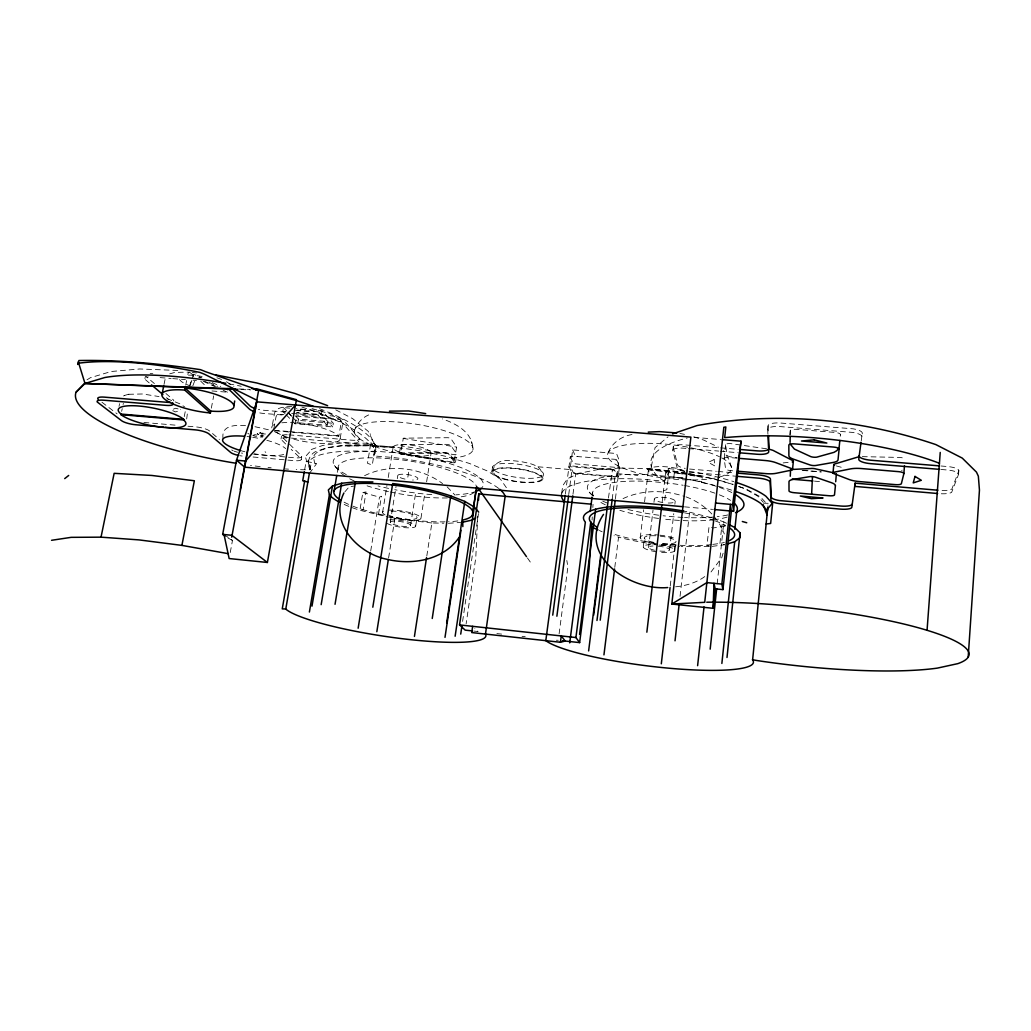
<?xml version="1.0" encoding="UTF-8"?>
<svg xmlns="http://www.w3.org/2000/svg" width="1031" height="1031" viewBox="0 0 1031 1031"><rect width="100%" height="100%" fill="white"/><g stroke="black" fill="none" stroke-linecap="round" stroke-linejoin="round"><path stroke-width="0.75" stroke-dasharray="5 3.75" d="M506.376 487.676L500.499 479.235L487.444 471.012L469.324 463.409L446.745 456.565L421.035 450.921L394.422 446.977L368.711 445.005L346.223 445.173L327.523 447.518L315.138 451.81C308.669 455.496 306.632 463.138 310.009 469.685L306.594 469.814A152.717 38.456 10.8 0 1 296.232 469.53M790.197 435.018L790.274 430.584A5.658 1.675 4.9 0 1 795.919 429.334L834.865 432.427A5.709 1.688 4.5 0 1 840.42 434.567L840.149 437.479L840.42 434.567M477.74 516.26L475.781 557.719L466.128 623.845M592.065 520.101L592.258 516.943M592.851 507.484L593.044 504.339M958.585 473.964L958.83 470.523M310.009 469.685A7.462 6.805 65.4 0 0 309.983 467.391L308.14 460.2L308.321 463.241A100.097 24.113 9 0 1 366.533 451.23L374.446 451.849L374.085 447.699L372.088 443.871M767.695 429.45L768.056 425.919A12.823 3.828 5.1 0 1 780.738 423.045L853.114 428.819A13.042 3.866 4.3 0 1 862.303 433.316L861.993 436.912A13.055 3.84 4.3 0 0 852.792 432.427L780.39 426.615A12.836 3.802 5.1 0 0 767.695 429.45L767.915 434.231M789.849 434.927L790.274 430.584M498.695 488.462A100.162 23.881 9 0 0 392.18 457.39L373.776 455.947L375.671 444.451L370.902 442.621L367.487 463.293L372.268 465.058L375.671 444.451M454.336 462.12L448.575 453.936L446.513 453.125L400.647 453.434L453.975 462.339L456.63 446.99L450.908 438.665A2.436 0.657 8.8 0 0 447.415 437.711L403.327 438.175L400.647 453.434M717.176 583.946L723.852 521.918L712.679 518.116M731.469 467.52L729.278 460.019L723.221 450.663M724.162 458.408L725.656 444.541M731.546 490.137A103.809 25.711 6.6 0 0 701.724 482.482L702.304 477.301L688.334 474.969M680.048 596.356L689.571 512.175A79.181 18.468 6.7 0 0 683.733 511.067M670.24 585.995L674.802 546.288L679.519 546.482M674.957 550.154L675.975 541.301M684.842 471.592A11.418 3.08 6.3 0 1 677.199 468.1L672.792 450.16L673.359 446.487A11.831 3.338 6.3 0 1 684.133 444.864L719.058 447.738M663.487 490.808L666.812 489.686L669.338 468.126L666.606 472.043L665.111 477.018L673.759 477.843L674.364 472.649L686.775 474.711M669.609 549.639L673.771 513.631M674.867 504.236L675.228 501.105M662.173 501.929L666.013 469.311L669.338 468.126M664.763 500.164L665.382 494.828M651.334 466.708L655.033 447.66L668.075 436.783M643.254 547.113L644.311 538.311M648.563 547.616L653.023 510.152M653.95 502.355L654.324 499.223M640.225 537.924L643.615 509.778M644.555 501.955L648.319 470.69M673.759 477.843L673.862 477.005L701.84 481.645L701.724 482.482M616.796 476.309L618.896 459.594L616.525 453.511L572.656 449.89L570.401 466.772L573.352 472.675L614.798 476.657C619.554 477.688 615.584 469.157 612.169 469.852L570.401 466.772M615.404 498.733L619.425 466.824L617.234 460.896A3.724 1.005 7.1 0 0 613.729 459.71L613.29 459.671M614.785 567.372L618.536 537.151L614.051 535.733M608.458 497.96L612.491 469.492A3.724 0.992 7.1 0 1 616.01 470.664L618.226 476.477A3.686 0.967 7.1 0 1 615.43 477.069L575.272 473.577A3.66 0.954 7.5 0 1 571.767 472.43L568.97 466.605A3.699 0.979 7.5 0 1 571.69 465.973L612.066 469.453M612.195 499.352L615.004 477.044M608.238 452.635C612.04 442.479 622.44 435.675 633.021 434.399M592.271 495.499L592.683 492.303M572.978 494.223L575.698 473.616M559.098 633.897L567.901 566.87L566.818 560.464M561.676 493.359L562.733 485.743L567.475 478.668L578.997 473.332L597.696 469.608M565.413 493.72L570.272 456.901A3.699 0.992 7.5 0 1 572.978 456.256L618.896 459.594M568.725 494.532L571.677 472.314M542.757 479.26A25.762 6.56 8 0 0 507.123 467.778A25.762 6.56 8 0 0 502.252 478.526A25.762 6.56 8 0 0 542.757 479.26L543.337 474.956A25.749 6.624 8 0 0 507.755 463.409A25.749 6.624 8 0 0 502.87 474.273A25.749 6.624 8 0 0 543.337 474.956M491.929 471.309L492.56 467.004M861.233 440.791L862.303 433.316M462.597 621.397L478.461 513.606M472.894 449.916A60.133 15.981 9.1 0 0 387.372 421.576A60.133 15.981 9.1 0 0 380.516 448.511A60.133 15.981 9.1 0 0 472.894 449.916C473.242 432.685 456.514 423.857 442.441 418.908M455.509 462.313L456.733 454.168M426.795 556.07L431.873 522.988L443.871 523.22M420.957 518.297L424.901 492.947M426.628 481.864L431.061 453.344M410.557 525.398L415.931 491.168M415.686 526.184L417.014 517.691M407.838 477.147L408.663 472.005M399.461 453.24L400.775 445.083M390.298 522.279L396.046 486.477M397.283 478.693L397.786 475.587M388.61 557.874L394.886 518.619L359.909 510.281A76.346 17.308 9 0 1 342.911 503.863M370.696 551.057L379.472 497.161L381.457 496.259L378.57 514.005L376.586 514.843M382.591 512.368L386.947 485.433M388.223 477.508L393.107 447.402M373.776 455.947L375.787 449.503L374.988 444.786M352.77 506.118A70.52 15.993 9 0 0 363.131 509.765L366.069 491.942L362.848 492.496L359.909 510.281L363.131 509.765L378.57 514.005A70.52 15.993 9 0 0 387.708 516.015M291.489 438.111L350.965 443.201A10.916 2.822 9.7 0 0 358.84 441.693L359.265 438.304L343.271 420.042A11.315 3.041 10 0 0 329.404 415.661L296.644 412.967M354.161 431.267C356.816 423.29 362.796 416.576 371.018 414.075M275.084 430.816L338.825 436.229L341.145 422.658A3.789 3.467 -39.8 0 0 340.913 420.7A3.776 3.467 -39.8 0 0 339.289 419.333L296.516 414.939M340.217 438.304L342.485 424.785L340.913 420.7M337.279 472.353L338.336 466.141M292.662 417.413L297.856 422.762L327.201 425.223L327.832 421.55L298.5 419.114L295.394 415.893M286.128 414.746L294.969 423.78L332.704 426.937L333.335 423.277L322.084 410.789L296.322 408.688M327.201 425.223L318.386 415.596L319.03 411.872L297.031 410.067M310.834 465.02L309.339 473.538L316.633 463.538L306.13 461.36L304.557 470.304M322.084 410.789L321.427 414.526L296.722 412.503M301.22 459.658L301.722 456.785M294.969 423.78L295.613 420.132L333.335 423.277M297.856 422.762L298.5 419.114M273.846 428.754L275.934 417.233A3.763 3.415 -41.9 0 1 276.824 415.39A3.75 3.402 -41.9 0 1 278.834 414.333L283.886 414.475M285.033 413.611L282.816 411.356L283.486 407.645L289.904 408.16M281.038 439L281.579 436.01M230.248 552.513L232.478 540.437L225.235 535.36M211.961 390.955L227.451 392.192L227.928 389.666M223.083 438.858C220.711 424.63 236.331 424.901 245.752 425.687M211.329 408.173L213.275 397.992A3.853 1.495 -86 0 0 213.443 395.878M185.735 385.091L186.624 380.555M184.253 416.601L185.606 409.732M193.145 376.83L193.648 374.253L200.787 377.462M186.675 418.973L187.706 411.06M164.019 384.395L165.45 377.591M144.92 378.596L145.371 376.444M119.016 406.394L119.596 403.637M121.658 411.343L122.225 408.624M572.643 449.967L575.324 455.895L577.747 456.63M723.105 553.247L721.79 557.616L710.733 572.347M189.24 386.573L193.648 374.253M190.207 385.001L192.166 379.55M192.784 385.942L195.078 379.949M493.024 471.489C494.12 457.171 511.363 460.599 520.578 461.527C528.568 463.241 544.394 464.968 541.52 477.417M561.74 493.54A103.873 25.466 6.7 0 1 644.633 479.389L664.608 481.309L669.003 471.231L666.013 469.311M672.792 450.16L672.972 449.8A11.844 3.312 6.3 0 1 683.759 448.189L686.93 448.459M374.446 451.849L375.787 449.503A152.717 38.456 10.8 0 0 319.314 408.585M403.057 438.381L456.617 447.08M344.882 491.826L349.87 485.975M86.978 379.846L90.444 377.681L111.206 371.508L139.688 368.969L178.569 370.477M704.753 576.587C696.376 582.734 685.744 585.788 675.46 586.832M123.527 395.943L124.738 395.376M364.587 475.691C389.035 463.46 420.893 467.301 442.608 483.629M474.208 492.496L470.742 494.442A70.237 17.012 9 0 1 458.55 497.174M623.046 498.604C642.326 489.622 664.66 489.802 684.623 496.491M169.715 373.853L174.845 372.41L189.304 372.101M128.656 394.28L142.626 393.984L159.032 396.561M124.467 395.453L128.888 394.216M351.081 486.555L354.11 486.013M725.089 526.235L712.64 528.001L709.044 526.545L706.995 545.141L709.418 546.082M711.313 544.587L706.995 545.141A73.137 17.05 6.7 0 1 660.214 543.608M712.743 544.394L719.934 543.466A73.137 17.05 6.7 0 0 724.393 542.396M712.176 546.366L724.638 544.768L719.934 543.466L721.958 524.702L725.463 525.694M783.16 462.919L790.687 462.12M620.069 468.074L646.605 468.59L674.338 471.219L701.596 475.755L733.273 484.415M448.382 523.31L460.612 522.421M597.4 469.633L620.275 468.048M291.709 406.459C285.999 406.884 274.929 406.536 274.285 414.565L271.823 428.084A34.693 8.918 10.1 0 1 275.445 424.063M295.446 410.415L308.514 411.588L308.282 410.286A21.393 5.722 10.2 0 0 297.727 409.423M709.083 546.61L681.079 546.546M862.303 456.643L899.779 457.429A5.58 1.572 4 0 1 904.986 459.426M556.315 640.238L558.261 640.277M763.559 503.18L768.198 503.334M238.715 388.958L249.927 389.357M240.97 389.538L250.61 389.911M265.483 434.012L261.359 433.871L264.658 435.108M315.654 463.422L314.674 463.422L313.476 456.965A96.025 23.545 9 0 1 369.446 445.16L376.946 445.804M374.962 445.701L394.731 447.222M198.674 377.32L201.844 377.578M160.089 377.604L171.159 378.48M172.731 378.609L185.387 379.601M193.287 380.233L196.457 380.478M694.018 437.363L720.643 439.528M282.816 411.356L285.909 411.614M285.819 412.078L264.155 410.299A11.444 3.054 10.7 0 1 258.381 409.384M720.643 447.866L738.106 449.297M940.994 465.999L947.36 466.528A12.617 3.454 3.6 0 1 958.778 470.974L951.884 489.042A12.127 3.209 3.8 0 1 939.46 490.356M291.657 413.392L318.386 415.596M282.146 414.965L263.588 413.431A11.444 3.029 10.7 0 1 256.384 412.168M296.077 416.112L328.863 418.831A11.315 3.029 10 0 1 342.73 423.2L358.84 441.693M688.515 448.588L718.697 451.075M720.282 451.217L737.745 452.661M941.161 469.492L947.115 469.981A12.617 3.428 3.6 0 1 958.534 474.415L951.639 492.354A12.14 3.183 3.8 0 1 939.215 493.643M737.139 458.176L729.278 457.519A5.374 1.495 5.8 0 0 724.136 458.602L725.566 468.757A5.258 1.431 5.8 0 0 730.979 470.651L734.175 470.922M803.033 470.342L821.269 471.863M802.157 470.381L821.127 471.979M287.92 431.422L273.576 430.198A34.693 8.931 10.1 0 0 290.407 438.214M289.518 431.551L338.903 435.752A34.693 8.931 10.1 0 1 328.27 443.343A34.693 8.931 10.1 0 1 291.709 438.6M143.915 422.465L176.92 425.288M187.977 426.228L195.89 426.898A10.697 2.616 11 0 1 209.486 430.932L219.435 439.49M288.899 434.837L351.468 440.185A10.903 2.835 9.7 0 0 359.355 438.652M689.559 469.028L716.326 471.309M717.898 471.451L735.219 472.92M814.503 481.129L820.869 481.683M689.198 472.211L734.665 476.103M538.04 466.785L570.375 469.582M617.169 473.641L637.815 475.433M493.359 473.177L494.416 473.268M253.6 454.168L294.686 457.79A10.284 2.5 10.1 0 0 301.31 455.741L281.553 436.371A10.722 2.706 10.2 0 1 287.597 434.76M253.085 457.004L286.231 459.942M287.817 460.084L294.183 460.651A10.297 2.474 10.1 0 0 300.794 458.615L291.18 449.336M431.873 522.988L394.886 518.619M684.494 506.84L712.589 509.378M668.835 468.641L675.06 469.234A108.229 27.27 6.6 0 1 687.574 471.051M232.478 540.437L227.516 537.77M473.796 631.075L478.088 631.539L474.814 628.42M496.903 633.601L501.62 634.104M522.073 636.333L525.217 636.681M192.294 372.449L196.586 372.964M241.473 453.034L242.646 453.202M242.117 456.024L240.958 455.87A10.271 2.436 10.5 0 1 239.643 455.638M766.613 448.794L730.773 443.626A5.361 1.534 5.7 0 0 725.644 444.748L727.035 455.187A5.245 1.469 5.8 0 0 732.435 457.107L737.191 457.803M686.93 473.358L674.274 471.257L646.991 468.86M688.502 473.629L718.994 480.227M686.814 474.028L674.429 471.966L645.857 469.479L686.814 474.247M688.36 474.286L702.317 476.825L688.36 474.505M254.966 426.705L270.406 430.198M311.993 408.572L330.951 414.075L340.23 419.888M679.919 433.445L684.455 434.36M689.571 512.175L711.274 517.639M720.489 480.601L732.706 484.39M836.386 465.935L843.951 467.997M178.105 408.933L175.566 408.237L171.339 410.029L175.347 411.872A26.651 6.74 11.6 0 0 180.657 409.642M362.848 492.496L379.472 497.161M693.811 436.77L703.98 440.185L718.555 447.286M263.897 435.945L260.959 435.366L262.815 436.177M167.048 398.688L180.141 403.907L184.601 406.858M274.323 431.564L282.468 435.108L286.94 438.626M738.918 486.452L746.573 489.235L760.62 497.019L767.979 505.229M738.686 486.542L744.666 488.694L757.669 496.053L763.275 502.277M216.884 377.758L222.876 379.949M686.027 496.865C703.194 503.218 717.898 516.686 724.316 533.955M209.177 382.449L217.837 386.341M203.146 381.302L214.59 386.432M223.16 390.272L227.451 392.192M212.218 382.604L220.789 386.457M599.346 530.514L602.181 531.79M204.692 381.277L216.226 386.586M226.446 381.728L233.921 386.702M723.852 521.918L726.533 523.284M335.758 409.848L352.641 418.625L368.17 431.293L375.31 445.534M664.608 481.309L659.93 478.358A165.295 44.372 5 0 1 687.29 437.982M247.762 433.213L248.922 434.012M447.17 486.877L455.006 495.112M189.42 372.114L194.627 376.147M101.94 402.232L117.096 413.856M306.13 461.36L306.787 461.875L305.15 455.741L305.756 456.243L311.027 450.354L310.447 449.8L322.845 445.405L341.725 442.982L371.521 443.227L370.902 442.621M149.224 382.913L145.835 380.027A11.972 3.183 11.8 0 1 148.348 376.946M166.481 397.644L168.839 399.667M200.697 381.161L204.589 384.95M154.392 383.571L146.492 376.792A11.972 3.209 11.8 0 1 146.002 376.289M165.927 393.494L173.002 399.577A11.431 2.938 11.6 0 1 173.801 400.879M265.057 451.72L265.792 452.39M285.613 443.974L281.025 439.348A10.722 2.693 10.2 0 1 287.069 437.75M589.229 492.148L593.302 496.182M288.512 413.135L291.631 416.344M283.486 407.645L286.798 411.047M287.894 412.181L291.206 415.596M334.392 465.574L339.212 470.767M319.03 411.872L332.704 426.937M527.408 557.951L531.12 563.21M308.462 463.705L309.816 466.618M370.116 433.755L370.438 434.489M570.272 456.901L573.03 462.842A3.647 0.979 7.5 0 0 576.535 464.002L616.641 467.443A3.673 0.979 7.1 0 0 619.425 466.824M673.179 446.861L677.56 464.904A11.405 3.106 6.3 0 0 685.203 468.422M471.244 441.513L471.644 443.266M472.224 445.83L472.636 447.622M768.056 425.919L768.417 433.935M727.822 514.946A78.794 19.847 6.6 0 1 717.228 516.686M713.839 517.034A78.794 19.847 6.6 0 1 684.532 517.498M682.934 517.42A78.794 19.847 6.6 0 1 663.139 515.758M658.667 515.204A78.794 19.847 6.6 0 1 626.294 509.069M607.311 503.064A78.794 19.847 6.6 0 1 602.632 501.092M593.263 495.847A78.794 19.847 6.6 0 1 650.857 474.84L672.264 476.876A78.794 19.847 6.6 0 1 684.391 478.706M685.886 478.964A78.794 19.847 6.6 0 1 717.988 486.89M719.419 487.379A78.794 19.847 6.6 0 1 731.817 492.573M727.1 517.098A72.84 18.133 6.6 0 1 715.862 519.482M714.38 519.676A72.84 18.133 6.6 0 1 663.101 518.993M658.603 518.438A72.84 18.133 6.6 0 1 619.837 510.293M605.326 504.778A72.84 18.133 6.6 0 1 600.609 502.265M593.469 495.937A72.84 18.133 6.6 0 1 651.399 481.541L671.117 483.436A72.84 18.133 6.6 0 1 683.128 485.266M684.61 485.524A72.84 18.133 6.6 0 1 718.001 494.3M719.329 494.816A72.84 18.133 6.6 0 1 730.579 500.383M654.195 542.847A73.137 17.05 6.7 0 1 613.638 534.071M684.481 512.832A73.137 17.05 6.7 0 1 713.748 520.371M715.114 520.861A73.137 17.05 6.7 0 1 725.205 525.23M674.802 546.288A79.181 18.468 6.7 0 1 658.229 544.652M655.239 544.278A79.181 18.468 6.7 0 1 618.536 537.151M662.843 502.548A10.555 2.629 6.6 0 1 655.755 497.818A10.555 2.629 6.6 0 1 672.882 499.352A10.555 2.629 6.6 0 1 668.217 503.025M659.196 545.064A16.019 3.518 6.8 0 1 674.996 550.27A16.019 3.518 6.8 0 1 660.33 552.268M656.219 551.753A16.019 3.518 6.8 0 1 643.215 546.61A16.019 3.518 6.8 0 1 657.791 544.922M658.229 546.172A10.632 2.333 6.8 0 1 669.635 549.935A10.632 2.333 6.8 0 1 657.172 550.709M654.569 550.232A10.632 2.333 6.8 0 1 653.048 545.992M660.24 536.159A15.993 3.608 6.8 0 1 676.001 541.43A15.993 3.608 6.8 0 1 661.348 543.517M653.345 542.28A15.993 3.608 6.8 0 1 644.504 537.357A15.993 3.608 6.8 0 1 658.848 536.004M675.228 544.445A20.13 4.536 6.8 0 1 642.287 539.793A20.13 4.536 6.8 0 1 658.513 535.012M659.827 535.153A20.13 4.536 6.8 0 1 676.723 539.071M682.922 477.43A19.924 5.31 6.5 0 1 653.731 474.492A19.924 5.31 6.5 0 1 655.664 466.837A19.924 5.31 6.5 0 1 684.52 471.103M721.764 457.893A62.35 17.037 6.5 0 1 688.914 479.943M687.432 479.918A62.35 17.037 6.5 0 1 612.607 462.442A62.35 17.037 6.5 0 1 638.666 443.536A62.35 17.037 6.5 0 1 719.419 456.707M447.312 497.934A70.237 17.012 9 0 1 389.976 491.916M388.442 491.581A70.237 17.012 9 0 1 367.075 485.833M354.2 480.949A70.237 17.012 9 0 1 348.285 478.023M344.676 475.819A70.237 17.012 9 0 1 379.55 457.957L397.721 459.388A70.237 17.012 9 0 1 476.206 485.64M476.515 491.207A75.985 18.622 9 0 1 455.96 494.841M431.809 494.584A75.985 18.622 9 0 1 394.744 489.686M388.61 488.423A75.985 18.622 9 0 1 378.016 485.91M346.326 474.595A75.985 18.622 9 0 1 377.913 451.41L397.631 452.944A75.985 18.622 9 0 1 482.237 487.431M457.816 520.913A70.52 15.993 9 0 1 448.537 521.725M445.096 521.841A70.52 15.993 9 0 1 389.267 516.325M348.581 504.352A70.52 15.993 9 0 1 342.911 501.53M391.174 511.26A15.413 3.377 8.9 0 1 413.599 514.92A15.413 3.377 8.9 0 1 410.338 519.418A15.413 3.377 8.9 0 1 388.481 514.985M389.808 519.817A15.439 3.299 8.9 0 1 412.258 523.464A15.439 3.299 8.9 0 1 409.011 527.846A15.439 3.299 8.9 0 1 387.115 523.452M405.003 479.106A10.181 2.474 9 0 1 399.268 474.544A10.181 2.474 9 0 1 415.145 476.502A10.181 2.474 9 0 1 412.619 480.046M388.403 510.203A19.409 4.253 8.9 0 1 415.145 514.198A19.409 4.253 8.9 0 1 415.931 520.307A19.409 4.253 8.9 0 1 389.228 516.673M385.053 514.894A19.409 4.253 8.9 0 1 385.272 510.629M301.915 407.065A152.807 38.095 10.8 0 1 375.116 453.627M288.512 469.144A152.717 38.456 10.8 0 1 285.368 468.95M271.153 467.79A152.717 38.456 10.8 0 1 268.047 467.481M260.16 466.618A152.717 38.456 10.8 0 1 250.52 465.406M228.869 383.854A152.717 38.456 10.8 0 1 241.215 386.264M689.133 471.296A108.229 27.27 6.6 0 1 733.788 481.632M150.165 373.634A11.972 3.209 11.8 0 1 152.846 373.725M237.581 452.235A10.271 2.449 10.5 0 1 234.153 451.166M233.212 450.779A10.271 2.449 10.5 0 1 231.717 449.98M283.693 454.439A32.824 7.977 10.5 0 1 254.399 453.795M244.888 451.746A32.824 7.977 10.5 0 1 242.285 451.05M247.04 436.538A32.824 7.977 10.5 0 1 251.306 437.092M252.724 437.299A32.824 7.977 10.5 0 1 261.307 438.935M266.823 440.301A32.824 7.977 10.5 0 1 285.677 448.627M191.302 386.277A22.54 6.134 11.4 0 1 179.536 379.253M188.454 375.155A22.54 6.134 11.4 0 1 205.143 377.153M187.822 374.498A4.008 1.611 -86.4 0 1 188.428 372.707A3.995 1.611 -86.4 0 1 188.673 372.41M123.063 404.526A3.699 3.261 -45.6 0 1 123.475 403.43M281.811 422.8A34.693 8.918 10.1 0 1 292.881 422.697M295.742 422.89A34.693 8.918 10.1 0 1 338.825 436.229M902.202 470.149A5.464 1.495 4.1 0 1 901.571 470.458M393.803 447.634L367.487 445.817L344.444 445.985L367.564 445.624L393.803 447.634M714.109 459.568L708.284 462.339L715.179 466.128L714.109 459.568M253.91 435.095L252.814 435.559A10.13 2.539 10.5 0 0 262.712 437.105L259.98 435.417A5.065 1.263 10.5 0 1 255.018 434.631L253.91 435.095M260.508 432.762L259.412 433.084L263.768 433.213L260.508 432.762M401.678 444.67L401.214 444.748A3.016 0.786 9.2 0 0 402.206 445.998L453.485 454.542A3.557 0.928 8.7 0 0 456.759 454.014L450.843 445.585A3.647 0.967 8.8 0 0 446.281 444.348L401.678 444.67M400.376 452.841L399.899 452.918A3.029 0.773 9.2 0 0 400.904 454.156L452.248 462.674A3.557 0.915 8.7 0 0 455.522 462.172L449.58 453.872A3.647 0.954 8.8 0 0 445.018 452.648L400.376 452.841M258.613 434.567L257.235 433.742L258.613 434.567M398.134 451.655A19.215 4.987 9.1 0 0 430.211 454.516A19.215 4.987 9.1 0 0 407.915 444.773A19.215 4.987 9.1 0 0 398.134 451.655M393.069 524.251A10.246 2.191 8.9 0 0 410.145 525.913A10.246 2.191 8.9 0 0 398.082 521.312A10.246 2.191 8.9 0 0 393.069 524.251M502.922 478.397A24.654 6.276 8 0 0 541.649 479.093A24.654 6.276 8 0 0 507.548 468.1A24.654 6.276 8 0 0 502.922 478.397"/><path stroke-width="1.5" d="M729.226 524.663L734.6 527.421L740.052 532.808L740.026 537.692L734.703 541.752L727.512 543.904M790.081 442.402L790.184 436.487M713.104 608.29L713.98 583.314L715.205 588.83L713.104 608.29L671.812 604.037L690.886 437.105L256.771 401.845L236.499 460.226L222.67 534.38L225.093 536.081M478.5 500.319L478.796 493.939L591.446 504.185M811.629 494.223L812.48 476.606M591.781 524.831L589.062 568.97L579.641 642.609L562.436 640.741M968.186 657.211L979.45 490.112L978.342 476.167L976.46 472.121L962.258 458.099L935.852 444.593C859.661 418.702 776.33 411.24 697.02 425.558L672.65 433.845M927.062 630.276L940.233 452.441M903.865 473.629A5.593 1.521 4.1 0 0 898.632 471.657L861.272 468.538A14.511 3.956 4.5 0 0 850.511 468.899L834.285 472.146A4.343 1.186 4.7 0 0 834.131 473.745L849.132 479.505A14.344 3.866 4.5 0 0 859.287 481.567L895.578 484.647A5.477 1.456 4.2 0 0 901.365 483.681L903.865 473.629L904.483 465.741M937.862 490.215L855.124 483.152L854.841 486.4L937.617 493.501M833.783 464.607L832.996 473.281M792.543 469.44L793.342 461.244M839.84 440.469L839.041 448.137L836.708 450.715L834.053 452.325L816.784 457.133A4.369 1.237 4.9 0 1 810.83 456.643L794.424 449.091L790.055 443.884M565.194 495.305L545.799 640.663A106.219 16.754 7.2 0 0 667.405 668.062A106.219 16.754 7.2 0 0 752.617 659.866L767.824 507.007M726.997 657.494L740.052 532.808M722.95 589.616L721.855 584.1L730.373 504.365L731.327 511.067L722.95 589.616L715.205 588.83M714.148 509.52L733.569 511.273L741.005 441.178L722.216 439.657M734.845 529.328L736.765 511.157A72.84 18.133 6.6 0 0 734.317 503.257M721.868 663.448L734.703 541.752M710.166 649.169L716.674 588.727M697.613 665.665L704.031 606.911M675.021 640.818L679.158 604.295M661.309 663.809L670.06 587.58M646.849 632.196L661.799 505.1M600.21 620.172L615.211 500.331M603.947 654.878L614.592 568.97M588.624 650.922L600.802 554.549M593.663 615.172L608.264 499.545M596.975 620.482L612.195 499.352M579.641 642.609L575.917 637.532L590.802 521.776M579.577 634.387L595.622 509.159M569.718 642.88L585.35 522.073A79.181 18.468 6.7 0 1 683.733 511.067M590.209 511.479L592.065 497.097M556.869 616.229L572.772 495.808M560.426 642.261L561.251 635.934L565.22 641.037L560.426 642.261L471.734 632.57L472.636 626.332M733.569 511.273L732.654 504.571L741.005 441.178M552.732 615.146L568.519 496.117M855.124 483.152L851.825 507.304A11.186 2.822 4.9 0 1 840.329 509.108L779.14 503.618A11.032 2.797 5.5 0 1 770.943 500.19L770.118 482.212A11.431 3.029 5.6 0 0 758.507 478.152L736.25 476.245M861.014 442.286L858.771 459.182A12.54 3.505 4.3 0 0 870.667 463.654L939.666 469.363M455.135 636.243L474.273 506.956L464.788 501.427L450.792 495.911A76.346 17.308 9 0 0 392.708 483.565L372.81 607.207M472.366 630.92L465.213 630.147L459.555 624.915L478.796 493.939M460.728 634.104L461.901 626.165M446.681 622.969L464.788 501.427M445.005 637.364L460.973 530.192M472.34 515.577L475.974 490.975A70.237 17.012 9 0 0 476.644 486.593L472.971 511.453M432.234 618.484L450.792 495.911M414.436 636.423L426.55 557.642M376.83 631.694L388.365 559.446M358.144 628.227L370.438 552.642M335.036 604.295L355.476 481.838L372.913 481.928M321.156 604.656L341.673 483.255L355.476 481.838M309.39 612.04L329.417 494.674L328.335 489.944L332.459 486.039L341.673 483.255M311.981 606.164L332.459 486.039M334.108 490.975L336.75 475.459M313.463 406.382A152.717 38.456 10.8 0 0 296.322 400.531L256.332 389.589L256.474 388.739L296.451 399.68L267.39 562.475L229.14 558.544L224.023 534.522M499.713 489.274A100.162 23.881 9 0 1 505.138 496.336L485.472 634.078A102.34 15.684 8.7 0 1 399.873 638.408A102.34 15.684 8.7 0 1 285.767 609.089L309.339 473.538M304.3 471.798L302.727 480.73L307.857 482.083M304.661 480.871L282.249 608.883L285.703 608.973M240.313 489.351L258.652 390.221L205.13 371.547A37.039 10.13 11.7 0 0 200.375 369.639C160.217 363.672 119.532 359.793 78.923 360.515L77.75 364.446L78.343 363.234A143.386 36.588 11.3 0 1 199.834 372.41A37.052 10.078 11.6 0 1 204.602 374.317L256.809 400.196M231.73 537.19L256.771 401.845M233.869 405.454L234.707 401.007M101.025 537.164L138.979 539.896L181.907 545.386L194.356 480.755L151.841 475.459L114.145 473.332L101.025 537.164L71.165 537.344L51.55 540.296M210.401 412.954L210.762 411.085A36.549 9.575 11.3 0 0 231.627 402.348A36.549 9.575 11.3 0 0 185.129 388.12L184.742 390.079A36.549 9.537 11.3 0 0 164.2 398.778A36.549 9.537 11.3 0 0 210.401 412.954L184.742 390.079M183.595 419.965L183.724 419.359A34.551 8.48 11.5 0 0 139.159 406.046A34.551 8.48 11.5 0 0 121.091 414.075L120.975 414.668A34.551 8.467 11.5 0 0 165.012 427.543A34.551 8.467 11.5 0 0 183.595 419.965L120.975 414.668M162.163 393.61L163.71 385.929M236.176 463.28A152.717 38.456 10.8 0 1 76.049 392.205L85.251 382.669M343.89 492.998C329.044 522.949 357.976 553.492 386.754 559.24C412.194 565.478 443.51 560.168 459.091 537.447M603.496 514.392C576.097 555.593 630.341 590.995 667.753 587.541M295.523 404.99L245.546 461.037L236.499 460.226L244.682 467.172L682.934 506.698M76.049 392.205L85.006 383.48L104.788 377.526A152.717 38.456 10.8 0 1 225.789 383.287M64.708 478.616L68.69 475.459M766.123 523.993L770.647 523.464L772.709 502.741L768.056 508.36A7.926 5.735 -68.1 0 0 767.451 510.745L760.839 503.476A103.809 25.711 6.6 0 0 734.613 491.143M790.571 469.633L790.262 476.232M475.678 517.962L472.262 520.036L462.146 522.317M859.338 456.604L835.033 463.886A4.33 1.199 4.7 0 0 834.543 465.368M389.422 411.137L408.598 410.969L425.687 413.599M648.241 432.118L659.479 431.615L676.813 432.956M78.304 361.855L85.006 383.48L235.519 388.842M85.006 383.48L237.749 389.409M255.443 390.092L258.652 390.221M739.691 449.439L757.154 450.869A12.192 3.48 5.5 0 0 769.062 448.369L768.495 435.546M939.409 465.87L870.95 460.238A12.54 3.531 4.2 0 1 859.081 455.741M739.343 452.789L756.806 454.233A12.192 3.454 5.5 0 0 768.714 451.771L767.992 435.829M738.699 458.305L765.414 460.535A14.176 3.905 5.4 0 1 775.84 462.661L791.383 468.525A4.292 1.173 5.2 0 1 791.383 470.149L776.175 473.306A14.009 3.815 5.5 0 1 766.123 473.641L737.371 471.193M121.091 414.075L183.724 419.359M736.791 473.061L758.842 474.943A11.418 3.054 5.6 0 1 770.441 479.015L771.252 497.122A11.019 2.822 5.5 0 0 779.436 500.55L840.613 506.028A11.186 2.848 4.9 0 0 852.096 504.198M812.918 481L795.404 479.505A5.129 1.379 5.2 0 1 792.298 478.951M163.71 427.156L135.473 424.733A10.851 2.603 11.6 0 1 121.542 420.674L97.21 401.974A11.264 2.771 11.9 0 1 103.603 400.196L166.197 405.376A11.431 2.913 11.5 0 0 173.118 403.585M165.269 427.285L195.31 429.863A10.697 2.603 11 0 1 208.919 433.883L230.648 452.441A10.271 2.436 10.5 0 0 238.329 455.38M715.553 503.038L732.654 504.571M792.491 469.44L810.327 468.551A4.24 1.16 5 0 1 816.127 469.041L834.569 473.01M222.67 534.38L231.807 535.295L267.39 562.475M721.855 584.1L706.866 582.605L671.812 604.037L704.714 602.323L723.826 427.272L725.837 426.95L724.677 437.634A165.437 43.869 5.1 0 1 939.434 463.28M459.555 624.915L575.917 637.532M752.437 659.737L756.986 660.536A169.535 29.358 6.2 0 0 937.347 668.114L957.812 663.642A169.535 29.358 6.2 0 0 905.862 624.515A169.535 29.358 6.2 0 0 706.763 602.22M181.907 545.386L228.405 553.686M215.647 374.897L256.693 382.952L295.072 393.52L327.626 405.647M768.546 448.988L773.082 450.392L792.195 460.316A4.279 1.186 5.2 0 1 792.182 461.965M742.32 521.493L746.753 522.756M592.271 527.305L597.928 529.87M151.48 384.847L162.937 394.615M185.129 388.12L210.762 411.085M227.98 388.442L249.334 409.023A11.444 3.029 10.7 0 0 253.768 411.356M231.872 388.352L249.927 405.879A11.444 3.054 10.7 0 0 255.611 408.65M772.051 503.167L765.93 496.259A108.229 27.27 6.6 0 0 735.425 482.16M474.273 506.956L478.706 512.123M98.151 399.319L97.855 398.933A11.264 2.797 11.9 0 1 104.234 397.128L166.816 402.283A11.431 2.938 11.6 0 0 170.45 402.335M478.152 488.23L526.48 556.637M763.095 504.61L767.038 514.856M836.373 473.783L835.703 481.567A5.168 1.379 4.9 0 1 835.638 481.735M462.713 521.106L462.842 526.57M730.309 528.426A73.137 17.05 6.7 0 1 729.188 540.669M597.413 527.318A73.137 17.05 6.7 0 1 606.138 509.443A73.137 17.05 6.7 0 1 683.012 512.562M735.722 494.764A78.794 19.847 6.6 0 1 735.464 512.678M564.305 501.723A103.873 25.466 6.7 0 1 561.483 494.841M340.565 500.125A70.52 15.993 9 0 1 407.438 487.057A70.52 15.993 9 0 1 462.945 519.985M481.477 488.269A75.985 18.622 9 0 1 476.515 491.207M340.166 502.535A76.346 17.308 9 0 1 329.417 494.674M251.848 388.558A152.717 38.456 10.8 0 1 256.332 389.589M241.022 450.689A32.824 7.977 10.5 0 1 222.644 439.734A32.824 7.977 10.5 0 1 244.295 436.268M172.383 402.696A11.431 2.913 11.5 0 1 172.847 403.147M835.419 485.704L834.504 494.88A5.181 1.34 5 0 1 829.22 495.756L794.115 492.702A5.142 1.34 5.3 0 1 789.011 490.924L788.986 481.722A13.828 3.673 5.2 0 1 793.316 479.402L809.554 476.67A4.253 1.147 5 0 1 815.366 477.173L831.295 482.65A13.893 3.686 5 0 1 835.419 485.704M839.105 449.155L838.023 459.878A14.705 4.124 4.8 0 1 833.125 462.468L816.011 465.458A4.369 1.211 4.9 0 1 810.044 464.955L793.445 459.169A14.627 4.111 5 0 1 788.883 455.818L788.844 445.07A5.671 1.637 5 0 1 794.501 443.897L833.538 447.054A5.722 1.637 4.6 0 1 839.105 449.155M915 476.412L913.221 482.908L921.314 480.291L915 476.412M814.245 439.837L801.461 440.997L826.849 443.046L814.245 439.837M822.777 497.973L811.41 498.682L800.249 496.001L822.777 497.973M742.887 519.25L742.887 519.25"/></g></svg>
